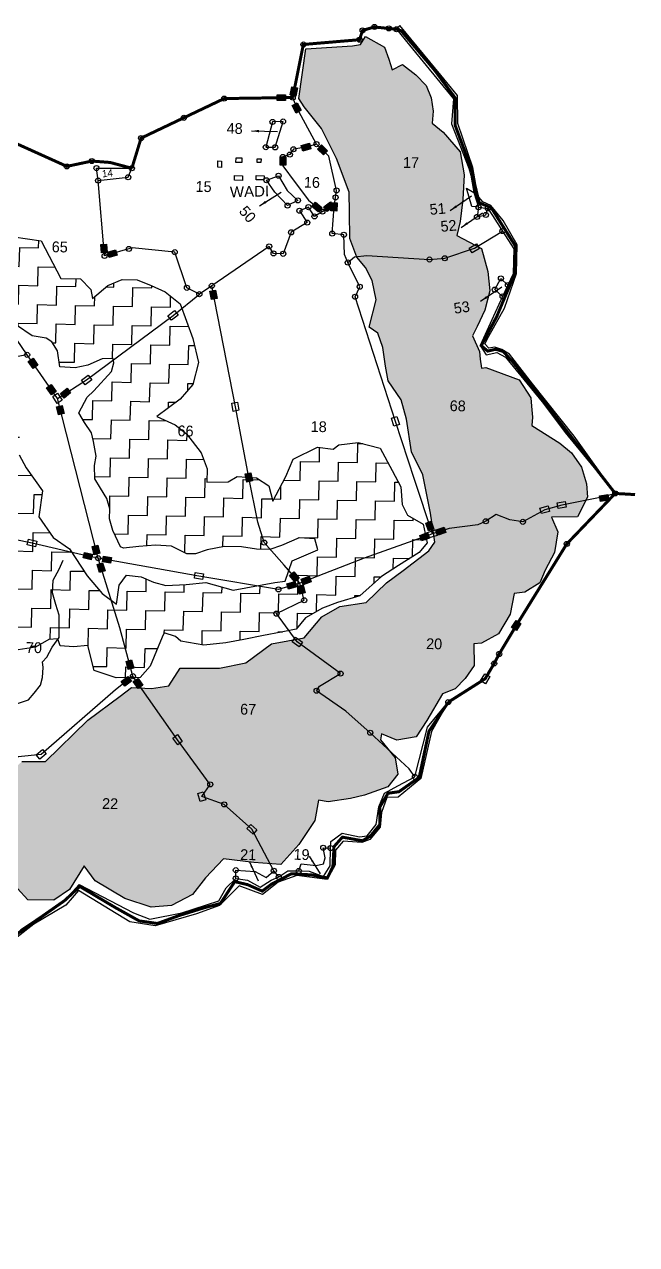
# Model space of a CAD drawing. Header units: metres. Extents: x 301755 to 304732, y 1947961 to 1950665.
# Drawn here: x 303717 to 304732, y 1948147 to 1950171 of the extents above; entities that cross this region are included whole.
import ezdxf

# ---------------------------------------------------------------- set-up
doc = ezdxf.new("R2010")
doc.units = ezdxf.units.M
doc.header["$MEASUREMENT"] = 0
doc.linetypes.add('DASHDOT', pattern=[1, 0.5, -0.25, 0, -0.25])
doc.linetypes.add('DIVIDE', pattern=[1.25, 0.5, -0.25, 0, -0.25, 0, -0.25])
for name, color, linetype in [('LINE_WATER', 4, 'Continuous'), ('OTHERS', 1, 'Continuous'), ('POLY_HATCH', 12, 'Continuous'), ('POLY_PARCEL', 6, 'Continuous'), ('POLY_WATER', 4, 'Continuous'), ('SYM_ARROW', 1, 'Continuous'), ('SYM_STONE', 1, 'Continuous'), ('TEXT_MAPIN', 7, 'Continuous'), ('TEXT_PARCEL', 7, 'Continuous'), ('V_BOUND_LINE', 7, 'Continuous'), ('V_BOUND_STREAM_LINE', 7, 'DASHDOT'), ('V_DIVIDE_LINE', 7, 'DIVIDE')]:
    doc.layers.add(name, color=color, linetype=linetype)
doc.styles.get("Standard").update_dxf_attribs({"font": 'arial.ttf'})
doc.styles.add('TEXT_MAP', font='')
doc.styles.get('TEXT_MAP').set_extended_font_data('Kruti Dev 050')
doc.dimstyles.get("Standard").update_dxf_attribs({"dimtxt": 0.18, "dimasz": 0.18, "dimexe": 0.18, "dimexo": 0.0625, "dimgap": 0.09, "dimtad": 0, "dimtih": 1, "dimtoh": 1, "dimdec": 4, "dimzin": 0, "dimdsep": 46, "dimtxsty": 'Standard', "dimcen": 0.09, "dimadec": 0, "dimazin": 0, "dimtfac": 1, "dimtdec": 4, "dimtofl": 0, "dimtmove": 0, "dimatfit": 3, "dimfxl": 1, "dimtolj": 1, "dimtzin": 0, "dimarcsym": 0})
pattern_1 = [(358.9197, (301528.122, 1947701.447), (32.06744, 30.88043), [31.47953, -31.47953]), (88.9197, (301559.596, 1947700.854), (-30.88043, 32.06744), [31.47953, -31.47953])]

# ---------------------------------------------------------------- blocks, each defined once
blk = doc.blocks.new('STONE')
blk.add_circle((0, 0), 0.851)
blk = doc.blocks.new('STONESQUAREFILLED')
blk.add_hatch(color=256).paths.add_polyline_path([(0.7, -0.48), (0.7, 0.48), (-0.7, 0.48), (-0.7, -0.48)])
blk.add_lwpolyline([(-0.7, 0.48), (0.7, 0.48), (0.7, -0.48), (-0.7, -0.48)], close=True)
blk = doc.blocks.new('STONESQUARE')
blk.add_lwpolyline([(-0.7, 0.48), (0.7, 0.48), (0.7, -0.48), (-0.7, -0.48)], close=True)
blk = doc.blocks.new('TEXTARROW')
blk.add_leader([(0.04, -0.01), (8.68, -0.01)], dimstyle='Standard', override={"dimtxt": 2.5, "dimasz": 2.5, "dimexe": 1.25, "dimexo": 0.625, "dimgap": 0.625, "dimtad": 1, "dimtih": 0, "dimtoh": 0, "dimzin": 8, "dimcen": 2.5, "dimtofl": 1})

msp = doc.modelspace()

# ---------------------------------------------------------------- hatches: boundary and pattern name
at = {"layer": 'POLY_HATCH'}
h = msp.add_hatch(dxfattribs=at)
h.set_pattern_fill('ZIGZAG', color=256, scale=9.914814, angle=-1.0803, style=0)
h.set_pattern_definition(pattern_1)
h.paths.add_polyline_path([(304046.9, 1948787.2), (304097.3, 1948781.3), (304141.6, 1948778), (304171.9, 1948810.7), (304198.5, 1948850.8), (304204.1, 1948884.3), (304220.1, 1948881.6), (304257.2, 1948887), (304280.7, 1948892.7), (304319.2, 1948906.8), (304335.7, 1948927.4), (304331.2, 1948954.6), (304307.1, 1948984.7), (304308.6, 1948994.5), (304334.3, 1948984.1), (304366.4, 1948989.7), (304384.2, 1949016.5), (304410, 1949060.9), (304431.1, 1949069.1), (304447.4, 1949086.1), (304462.6, 1949108), (304462.1, 1949143.7), (304474.4, 1949144.7), (304503.1, 1949160.2), (304522.2, 1949193.1), (304529, 1949227.5), (304546.3, 1949229.6), (304571.3, 1949245.2), (304580.3, 1949265.9), (304595.6, 1949295.2), (304601.2, 1949329.6), (304590.9, 1949353.8), (304634, 1949354.2), (304650.7, 1949387.2), (304648.6, 1949409.4), (304640.5, 1949436.7), (304623.7, 1949460.4), (304604.3, 1949476.8), (304558, 1949506), (304559.5, 1949519.5), (304557.3, 1949538), (304556.4, 1949551.6), (304537.2, 1949581.5), (304482.1, 1949602.3), (304474.7, 1949601.2), (304472.5, 1949616), (304471.5, 1949628.4), (304459.7, 1949654.5), (304467.4, 1949670.3), (304480.2, 1949697.2), (304488.2, 1949729.1), (304485.1, 1949761.2), (304474.7, 1949799.6), (304434, 1949820.8), (304439.3, 1949844.2), (304443.7, 1949881), (304445.7, 1949921.7), (304439, 1949960), (304411.3, 1949992.5), (304393.1, 1950007.5), (304394.3, 1950027.4), (304390.9, 1950049.6), (304382.8, 1950069.7), (304365.6, 1950087.6), (304343.7, 1950104.9), (304326.7, 1950096), (304320.9, 1950113.7), (304313.6, 1950133.7), (304282.5, 1950151.2), (304273.8, 1950137.6), (304260.8, 1950135.5), (304183.3, 1950130.8), (304171.8, 1950048.4), (304180.3, 1950034.6), (304209.2, 1949998.3), (304234.1, 1949948.5), (304255.3, 1949892.7), (304255.9, 1949859.4), (304256.3, 1949816.3), (304268.1, 1949785.3), (304282.5, 1949767.7), (304293.2, 1949746.6), (304300, 1949714.4), (304288.1, 1949669.1), (304302.7, 1949658.9), (304310.8, 1949635.4), (304315.2, 1949604.5), (304319.7, 1949579.8), (304341.3, 1949548.5), (304350.5, 1949516.3), (304358.4, 1949462.4), (304377.4, 1949423.8), (304389.8, 1949360.7), (304397.5, 1949312.5), (304387.4, 1949297.9), (304344.8, 1949265.5), (304317.3, 1949245.1), (304283.4, 1949212.4), (304239.6, 1949205.5), (304209.7, 1949188.8), (304180.7, 1949153.6), (304126.3, 1949143.5), (304083.8, 1949112.3), (304040.4, 1949103.2), (303975.1, 1949103.2), (303956.1, 1949074), (303927.6, 1949069.6), (303894.4, 1949071.5), (303875.6, 1949057.1), (303821.8, 1949017.4), (303751.5, 1948948.5), (303712.5, 1948948.6), (303649.8, 1948889.4), (303570.6, 1948809.6), (303483, 1948741), (303417, 1948709), (303352.7, 1948697.9), (303301.7, 1948674.2), (303226.8, 1948622.6), (303165.6, 1948583.1), (303133.1, 1948556.6), (303129, 1948535.8), (303115.9, 1948497.8), (303090.9, 1948477.3), (303048.9, 1948476.9), (303009.4, 1948472.7), (302968, 1948477.2), (302902.8, 1948484.6), (302864.4, 1948475.5), (302827.4, 1948472.5), (302770.7, 1948477.3), (302757.8, 1948444.2), (302728.7, 1948406.6), (302712.9, 1948416.7), (302701.9, 1948489.6), (302662.4, 1948553.2), (302620.5, 1948615.6), (302579.5, 1948664.5), (302535.2, 1948736.8), (302479.2, 1948776), (302461.4, 1948813.3), (302453.9, 1948873.8), (302449.5, 1948925.5), (302443.7, 1948942.8), (302442.6, 1948951.5), (302440.4, 1948966.3), (302438.3, 1948986), (302433.8, 1949004.6), (302425.3, 1949012.2), (302411, 1949042), (302410.2, 1949064.2), (302419.4, 1949091.1), (302435.7, 1949109.3), (302437.6, 1949142.5), (302441.7, 1949164.6), (302453.2, 1949187.8), (302461.3, 1949222.2), (302498.6, 1949240), (302500.2, 1949258.4), (302497.5, 1949298.5), (302489.3, 1949319.6), (302487.4, 1949350.4), (302489.3, 1949387.4), (302475.1, 1949418.4), (302473.1, 1949443.1), (302472.3, 1949466.6), (302472.8, 1949490), (302478.2, 1949514.5), (302482.3, 1949536.6), (302479.2, 1949569.9), (302473.3, 1949583.6), (302462.8, 1949614.6), (302468.2, 1949639.1), (302480.5, 1949656.7), (302455.6, 1949712.6), (302420.3, 1949735.5), (302415.3, 1949728.2), (302367, 1949720.5), (302331.1, 1949712.5), (302312.9, 1949730.1), (302290.1, 1949762.6), (302265.9, 1949785.2), (302243.3, 1949827.5), (302223.8, 1949842.7), (302199.7, 1949871.5), (302179.2, 1949892.8), (302164.7, 1949912.8), (302150.3, 1949932.8), (302139.5, 1949949), (302127.5, 1949965.2), (302124.2, 1949987.5), (302132.1, 1950010.7), (302154.8, 1950039.9), (302090.9, 1950053.4), (302019.2, 1950038.7), (302008.8, 1950014.3), (302018, 1949974.2), (302005.3, 1949953.5), (302009.7, 1949925), (302015.4, 1949902.7), (302021, 1949873.1), (302038.5, 1949818.5), (302043.1, 1949803.7), (302049, 1949785.1), (302052.4, 1949769), (302045.8, 1949749.4), (302027.9, 1949715.2), (302027.5, 1949691.8), (302040.7, 1949675.6), (302065.4, 1949676.3), (302079.4, 1949699.5), (302092.2, 1949723.9), (302093.1, 1949704.1), (302098.8, 1949683.1), (302115.9, 1949675.4), (302134.2, 1949665.2), (302136.5, 1949654), (302137.2, 1949623.2), (302146.5, 1949597.2), (302157.3, 1949579.7), (302197.7, 1949566), (302163.1, 1949561.7), (302112, 1949531.9), (302094.1, 1949495.2), (302093.4, 1949459.5), (302105, 1949419.9), (302120.6, 1949396.2), (302156.1, 1949385.6), (302184.4, 1949383.9), (302204.4, 1949394.6), (302214.1, 1949388.2), (302212.4, 1949363.6), (302218.2, 1949345), (302226.6, 1949330.1), (302226, 1949296.8), (302239.2, 1949279.3), (302214.2, 1949262.6), (302197.8, 1949240.7), (302192.2, 1949208.8), (302212.5, 1949171.4), (302197.4, 1949154.5), (302175.8, 1949119.1), (302166.4, 1949078.6), (302189.2, 1949047.4), (302240.4, 1949011.5), (302209.4, 1949002.2), (302189.1, 1948973), (302179.8, 1948937.5), (302195.1, 1948899), (302242.6, 1948859.4), (302218.7, 1948835.2), (302213.1, 1948800.8), (302239.3, 1948753.5), (302282.1, 1948735.4), (302267, 1948716), (302259.9, 1948666.8), (302275.1, 1948624.6), (302306.8, 1948604.3), (302352.3, 1948596.1), (302404.2, 1948605), (302386.9, 1948582.4), (302370.6, 1948569.1), (302358, 1948553.4), (302338.9, 1948524.1), (302327.5, 1948504.6), (302336.7, 1948472.4), (302340, 1948449), (302359.5, 1948437.5), (302418, 1948400.7), (302391.5, 1948369.1), (302381, 1948336.1), (302379.3, 1948310.2), (302405.4, 1948259.2), (302417.5, 1948243), (302446.7, 1948223.9), (302476, 1948208.6), (302515.2, 1948194.3), (302547.3, 1948197.4), (302568.3, 1948200.7), (302579, 1948178.3), (302610.7, 1948158), (302657.3, 1948147.3), (302696, 1948172.4), (302712.4, 1948191.8), (302745, 1948248), (302751.7, 1948213.4), (302765, 1948197.1), (302785.8, 1948188.1), (302821.5, 1948189.9), (302855.1, 1948202.8), (302887.7, 1948233), (302898.1, 1948262.4), (302906.1, 1948295.5), (302913.4, 1948285.5), (302937.9, 1948281.3), (302982.3, 1948280.5), (303012.2, 1948294.7), (303044.9, 1948331.1), (303062, 1948323.3), (303110.3, 1948331.1), (303158, 1948378.2), (303168.3, 1948402.7), (303176.1, 1948421), (303193.7, 1948442.8), (303201.6, 1948468.6), (303202.2, 1948499.4), (303209.6, 1948499.2), (303230.7, 1948503.7), (303264.2, 1948519.1), (303291.9, 1948545.7), (303308.5, 1948576.2), (303340.3, 1948565.7), (303375, 1948572.5), (303396.4, 1948598), (303409.7, 1948634.9), (303432.9, 1948624.6), (303461.3, 1948626.6), (303483.7, 1948634.8), (303521, 1948650.1), (303555.4, 1948647), (303602.4, 1948652.2), (303631.1, 1948671.4), (303648.9, 1948692.3), (303680.8, 1948683.1), (303705.2, 1948738.1), (303722.1, 1948719.3), (303765.3, 1948718.5), (303791.5, 1948736.4), (303815.7, 1948775.4), (303834.1, 1948750.5), (303882.9, 1948721.3), (303927, 1948706.9), (303960.3, 1948709.9), (303995.2, 1948727.8), (304016.7, 1948755.7)])
h.paths.add_polyline_path([(302253.5, 1949553.3, -1), (302270.8, 1949553, -1)], flags=16)
h.paths.add_polyline_path([(302165.8, 1949534.3, -1), (302183, 1949534, -1)], flags=16)
h = msp.add_hatch(dxfattribs=at)
h.set_pattern_fill('ZIGZAG', color=256, scale=9.914814, angle=-1.0803, style=0)
h.set_pattern_definition(pattern_1)
h.paths.add_polyline_path([(304050.9, 1949145.5), (304080.4, 1949150.8), (304112.9, 1949157.5), (304142.4, 1949162.9), (304167.4, 1949168.3), (304182.5, 1949187.1), (304210.7, 1949202.7), (304235.9, 1949212.5), (304272.8, 1949223.5), (304308.7, 1949255.2), (304337, 1949273.7), (304371.2, 1949295.1), (304384.7, 1949311), (304377.9, 1949342), (304351.8, 1949357.2), (304343.3, 1949375), (304340.9, 1949404.4), (304326.7, 1949431.1), (304306.8, 1949468.2), (304270.3, 1949477.7), (304237.9, 1949473.9), (304228.9, 1949466.7), (304202.5, 1949470.1), (304162.5, 1949450.3), (304150.2, 1949421.2), (304128.8, 1949380.5), (304121.9, 1949405.6), (304101.6, 1949419.2), (304069.3, 1949421.2), (304054.5, 1949412.7), (304019.2, 1949411.9), (304019.6, 1949433.9), (304009.8, 1949460.5), (303985.4, 1949491.9), (303966.6, 1949506.9), (303936, 1949520.7), (303955.4, 1949535), (303974.8, 1949549.3), (303995.8, 1949573.9), (304005.3, 1949610.4), (303995.8, 1949650.3), (303974.8, 1949707.9), (303950.2, 1949727.5), (303926.9, 1949738.2), (303903.5, 1949747.5), (303878.6, 1949747.9), (303854.9, 1949738.1), (303829.5, 1949716.6), (303826.8, 1949731.3), (303809.5, 1949749.2), (303777.2, 1949749.8), (303744.6, 1949812.1), (303699.1, 1949818.9), (303679.9, 1949810.4), (303646.4, 1949830.2), (303605.1, 1949820.7), (303585.2, 1949777), (303563, 1949768.6), (303543.4, 1949744), (303528.2, 1949714.9), (303536.3, 1949681), (303582.7, 1949643.4), (303532.5, 1949634), (303512.6, 1949591.8), (303537.7, 1949520.9), (303545.9, 1949485.5), (303572.2, 1949479.1), (303596.9, 1949463.9), (303580.4, 1949446.6), (303546, 1949412), (303532, 1949371.2), (303539.7, 1949313.7), (303552.4, 1949285.6), (303587.2, 1949262.9), (303616.3, 1949244.7), (303621.7, 1949218.2), (303622.6, 1949187.3), (303639.5, 1949148.8), (303661.3, 1949136.7), (303692.1, 1949131.7), (303734.8, 1949138.2), (303757.1, 1949151), (303771.8, 1949152.2), (303776, 1949140.4), (303798, 1949138.5), (303821.6, 1949141), (303832.5, 1949099.7), (303869, 1949087.2), (303908.7, 1949088), (303925.3, 1949106.7), (303948.3, 1949162.1), (303967.3, 1949155.9), (303976, 1949148.4), (304014.1, 1949141.8)])
h.paths.add_polyline_path([(304017.4, 1949245.4), (303984.7, 1949242.4), (303950.9, 1949240.6), (303930.5, 1949245.8), (303910.2, 1949254.7), (303886.1, 1949257.5), (303873.7, 1949240.9), (303869.5, 1949209.6), (303845.7, 1949227), (303820.9, 1949256.4), (303791.6, 1949301.5), (303764.2, 1949320.1), (303740.7, 1949354.3), (303746.4, 1949397.6), (303719.3, 1949435.5), (303707.7, 1949457.4), (303708.5, 1949498.4), (303710, 1949517.6), (303691.4, 1949551.8), (303672, 1949613.6), (303675.3, 1949659.3), (303662.1, 1949663.2), (303662.6, 1949689.7), (303676, 1949694.3), (303689.2, 1949691.6), (303703.3, 1949672.1), (303729.5, 1949654.7), (303752.4, 1949650.7), (303761.9, 1949644.5), (303771.3, 1949629.8), (303775.6, 1949603.2), (303800.9, 1949601.5), (303821.5, 1949606), (303845.8, 1949616.4), (303863.9, 1949617.2), (303865, 1949610), (303861.1, 1949595.6), (303831.5, 1949563.6), (303820.5, 1949552.9), (303806.7, 1949526.7), (303816.1, 1949510.8), (303827.8, 1949493.7), (303831.2, 1949479.2), (303835.5, 1949455), (303832.8, 1949439.4), (303833.6, 1949417.7), (303843, 1949401.8), (303853.5, 1949384.7), (303858, 1949367.8), (303857.7, 1949350.9), (303863.4, 1949331.5), (303876.1, 1949304.7), (303880.9, 1949302.2), (303906.3, 1949305.4), (303934.1, 1949307.3), (303960.6, 1949305.6), (303985.7, 1949293), (304000.2, 1949292.8), (304019.6, 1949299.6), (304048.7, 1949305.1), (304076.4, 1949304.6), (304101.7, 1949300.5), (304123.4, 1949300.1), (304142.8, 1949306.9), (304172, 1949319.7), (304198.5, 1949318), (304203, 1949299.8), (304160.4, 1949281.3), (304148.9, 1949247.8), (304132, 1949245.7), (304063, 1949232.5)], flags=16)

# ---------------------------------------------------------------- linework, layer by layer
at = {"layer": 'LINE_WATER'}
msp.add_lwpolyline([(303705.1, 1949045), (303723.2, 1949051), (303732.8, 1949061.8), (303743.5, 1949075), (303746.5, 1949087.8), (303747.6, 1949104.3), (303746.5, 1949113.7), (303754, 1949121.9), (303762.6, 1949138.2), (303774.4, 1949154.4), (303774.4, 1949171.4), (303774, 1949191.4), (303768.5, 1949209), (303763.1, 1949228.6), (303764.2, 1949249.1), (303774, 1949267.4), (303781.1, 1949282.8)], dxfattribs=at)
at = {"layer": 'OTHERS'}
for points in [[(304037.3, 1949944.7), (304043.6, 1949944.6), (304043.4, 1949934.1), (304037.1, 1949934.2)], [(304067.6, 1949949.8), (304077.4, 1949949.6), (304077.3, 1949941.9), (304067.4, 1949942)], [(304102.7, 1949948.4), (304109, 1949948.3), (304108.9, 1949942), (304102.6, 1949942.1)], [(304064.9, 1949920.3), (304078.3, 1949920.1), (304078.1, 1949912.3), (304064.8, 1949912.6)], [(304100.8, 1949920.3), (304114, 1949920.1), (304113.9, 1949913.3), (304100.7, 1949913.6)]]:
    msp.add_lwpolyline(points, close=True, dxfattribs=at)
at = {"layer": 'POLY_HATCH'}
for points in [[(303712.5, 1948948.6), (303751.5, 1948948.5), (303821.8, 1949017.4), (303875.6, 1949057.1), (303894.4, 1949071.5), (303927.6, 1949069.6), (303956.1, 1949074), (303975.1, 1949103.2), (304040.4, 1949103.2), (304083.8, 1949112.3), (304126.3, 1949143.5), (304180.7, 1949153.6), (304209.7, 1949188.8), (304239.6, 1949205.5), (304283.4, 1949212.4), (304317.3, 1949245.1), (304344.8, 1949265.5), (304387.4, 1949297.9), (304397.5, 1949312.5), (304389.8, 1949360.7), (304377.4, 1949423.8), (304358.4, 1949462.4), (304350.5, 1949516.3), (304341.3, 1949548.5), (304319.7, 1949579.8), (304315.2, 1949604.5), (304310.8, 1949635.4), (304302.7, 1949658.9), (304288.1, 1949669.1), (304300, 1949714.4), (304293.2, 1949746.6), (304282.5, 1949767.7), (304268.1, 1949785.3), (304256.3, 1949816.3), (304255.9, 1949859.4), (304255.3, 1949892.7), (304234.1, 1949948.5), (304209.2, 1949998.3), (304180.3, 1950034.6), (304171.8, 1950048.4), (304183.3, 1950130.8), (304260.8, 1950135.5), (304273.8, 1950137.6), (304282.5, 1950151.2), (304313.6, 1950133.7), (304320.9, 1950113.7), (304326.7, 1950096), (304343.7, 1950104.9), (304365.6, 1950087.6), (304382.8, 1950069.7), (304390.9, 1950049.6), (304394.3, 1950027.4), (304393.1, 1950007.5), (304411.3, 1949992.5), (304439, 1949960), (304445.7, 1949921.7), (304443.7, 1949881), (304439.3, 1949844.2), (304434, 1949820.8), (304474.7, 1949799.6), (304485.1, 1949761.2), (304488.2, 1949729.1), (304480.2, 1949697.2), (304467.4, 1949670.3), (304459.7, 1949654.5), (304471.5, 1949628.4), (304472.5, 1949616), (304474.7, 1949601.2), (304482.1, 1949602.3), (304537.2, 1949581.5), (304556.4, 1949551.6), (304557.3, 1949538), (304559.5, 1949519.5), (304558, 1949506), (304604.3, 1949476.8), (304623.7, 1949460.4), (304640.5, 1949436.7), (304648.6, 1949409.4), (304650.7, 1949387.2), (304634, 1949354.2), (304590.9, 1949353.8), (304601.2, 1949329.6), (304595.6, 1949295.2), (304580.3, 1949265.9), (304571.3, 1949245.2), (304546.3, 1949229.6), (304529, 1949227.5), (304522.2, 1949193.1), (304503.1, 1949160.2), (304474.4, 1949144.7), (304462.1, 1949143.7), (304462.6, 1949108), (304447.4, 1949086.1), (304431.1, 1949069.1), (304410, 1949060.9), (304384.2, 1949016.5), (304366.4, 1948989.7), (304334.3, 1948984.1), (304308.6, 1948994.5), (304307.1, 1948984.7), (304331.2, 1948954.6), (304335.7, 1948927.4), (304319.2, 1948906.8), (304280.7, 1948892.7), (304257.2, 1948887), (304220.1, 1948881.6), (304204.1, 1948884.3), (304198.5, 1948850.8), (304171.9, 1948810.7), (304141.6, 1948778), (304097.3, 1948781.3), (304046.9, 1948787.2), (304016.7, 1948755.7), (303995.2, 1948727.8), (303960.3, 1948709.9), (303927, 1948706.9), (303882.9, 1948721.3), (303834.1, 1948750.5), (303815.7, 1948775.4), (303791.5, 1948736.4), (303765.3, 1948718.5), (303722.1, 1948719.3), (303705.2, 1948738.1)], [(303699.1, 1949818.9), (303744.6, 1949812.1), (303777.2, 1949749.8), (303809.5, 1949749.2), (303826.8, 1949731.3), (303829.5, 1949716.6), (303854.9, 1949738.1), (303878.6, 1949747.9), (303903.5, 1949747.5), (303926.9, 1949738.2), (303950.2, 1949727.5), (303974.8, 1949707.9), (303995.8, 1949650.3), (304005.3, 1949610.4), (303995.8, 1949573.9), (303974.8, 1949549.3), (303955.4, 1949535), (303936, 1949520.7), (303966.6, 1949506.9), (303985.4, 1949491.9), (304009.8, 1949460.5), (304019.6, 1949433.9), (304019.2, 1949411.9), (304054.5, 1949412.7), (304069.3, 1949421.2), (304101.6, 1949419.2), (304121.9, 1949405.6), (304128.8, 1949380.5), (304150.2, 1949421.2), (304162.5, 1949450.3), (304202.5, 1949470.1), (304228.9, 1949466.7), (304237.9, 1949473.9), (304270.3, 1949477.7), (304306.8, 1949468.2), (304326.7, 1949431.1), (304340.9, 1949404.4), (304343.3, 1949375), (304351.8, 1949357.2), (304377.9, 1949342), (304384.7, 1949311), (304371.2, 1949295.1), (304337, 1949273.7), (304308.7, 1949255.2), (304272.8, 1949223.5), (304235.9, 1949212.5), (304210.7, 1949202.7), (304182.5, 1949187.1), (304167.4, 1949168.3), (304142.4, 1949162.9), (304112.9, 1949157.5), (304080.4, 1949150.8), (304050.9, 1949145.5), (304014.1, 1949141.8), (303976, 1949148.4), (303967.3, 1949155.9), (303948.3, 1949162.1), (303945.3, 1949154.8), (303925.3, 1949106.7), (303908.7, 1949088), (303869, 1949087.2), (303832.5, 1949099.7), (303821.6, 1949141), (303798, 1949138.5), (303776, 1949140.4), (303771.8, 1949152.2), (303757.1, 1949151), (303734.8, 1949138.2), (303692.1, 1949131.7)], [(303707.7, 1949457.4), (303719.3, 1949435.5), (303746.4, 1949397.6), (303740.7, 1949354.3), (303764.2, 1949320.1), (303791.6, 1949301.5), (303820.9, 1949256.4), (303845.7, 1949227), (303869.5, 1949209.6), (303873.7, 1949240.9), (303886.1, 1949257.5), (303910.2, 1949254.7), (303930.5, 1949245.8), (303950.9, 1949240.6), (303984.7, 1949242.4), (304017.4, 1949245.4), (304063, 1949232.5), (304132, 1949245.7), (304148.9, 1949247.8), (304160.4, 1949281.3), (304203, 1949299.8), (304198.5, 1949318), (304172, 1949319.7), (304142.8, 1949306.9), (304123.4, 1949300.1), (304101.7, 1949300.5), (304076.4, 1949304.6), (304048.7, 1949305.1), (304019.6, 1949299.6), (304000.2, 1949292.8), (303985.7, 1949293), (303960.6, 1949305.6), (303934.1, 1949307.3), (303906.3, 1949305.4), (303880.9, 1949302.2), (303876.1, 1949304.7), (303863.4, 1949331.5), (303857.7, 1949350.9), (303858, 1949367.8), (303853.5, 1949384.7), (303843, 1949401.8), (303833.6, 1949417.7), (303832.8, 1949439.4), (303835.5, 1949455), (303831.2, 1949479.2), (303827.8, 1949493.7), (303816.1, 1949510.8), (303806.7, 1949526.7), (303820.5, 1949552.9), (303831.5, 1949563.6), (303861.1, 1949595.6), (303865, 1949610), (303863.9, 1949617.2), (303845.8, 1949616.4), (303821.5, 1949606), (303800.9, 1949601.5), (303775.6, 1949603.2), (303771.3, 1949629.8), (303761.9, 1949644.5), (303752.4, 1949650.7), (303729.5, 1949654.7), (303703.3, 1949672.1)]]:
    msp.add_lwpolyline(points, dxfattribs=at)
at = {"layer": 'POLY_PARCEL'}
for points in [[(304201, 1949972.6), (304168.3, 1950032.6), (304161.5, 1950049.8)], [(304201, 1949972.6), (304183.8, 1949967.6), (304162.7, 1949964.1), (304156.9, 1949955.3), (304145.4, 1949951.3), (304145.4, 1949936.5), (304165.6, 1949908.9), (304187.7, 1949879.9), (304210.7, 1949860.7)], [(304231.4, 1949876.3), (304234.3, 1949895.8), (304221.3, 1949952.8), (304201, 1949972.6)], [(303838.7, 1949912.1), (303836.1, 1949932.8), (303894.8, 1949932.6)], [(303838.7, 1949912.1), (303888.8, 1949917.7), (303894.8, 1949932.6)], [(304006.7, 1949723.7), (303986.2, 1949734.3), (303965.9, 1949793.4), (303895.4, 1949800.4), (303849.5, 1949787.1), (303838.7, 1949912.1)], [(304118.1, 1949912.6), (304138.1, 1949920.2), (304152.3, 1949895.5), (304170.2, 1949879.3), (304153, 1949870.6), (304131.9, 1949893.1), (304118.1, 1949912.6)], [(304469.9, 1949867.8), (304458.6, 1949868.9), (304449.9, 1949899.8), (304461.7, 1949892.3)], [(304210.7, 1949860.7), (304197.7, 1949852.8), (304187.5, 1949868.1), (304172.6, 1949862.1), (304185.7, 1949842.5), (304158.8, 1949826.3), (304145.9, 1949790.7), (304129.9, 1949791.3), (304122.5, 1949803), (304027.4, 1949737.6)], [(304210.7, 1949860.7), (304231.4, 1949876.3)], [(304252.8, 1949776.2), (304247.5, 1949789.8), (304246.4, 1949822.3), (304227.1, 1949824.3), (304230.2, 1949868.6), (304231.4, 1949876.3)], [(304469.9, 1949867.8), (304467.2, 1949851.9), (304482, 1949855.2), (304484.9, 1949866.1)], [(304252.8, 1949776.2), (304264.2, 1949785.4), (304284.3, 1949788), (304388.4, 1949781.2), (304413.7, 1949783.3), (304462.8, 1949799.8), (304509.3, 1949828.4)], [(303721.2, 1949623.1), (303669.6, 1949697.5), (303642.5, 1949741), (303599.2, 1949787.6)], [(304393.2, 1949326), (304363.6, 1949416.2), (304331.9, 1949512.7), (304264.9, 1949719.5), (304272.7, 1949736.1), (304252.8, 1949776.2)], [(304509.7, 1949720.1), (304496.8, 1949731.2), (304506.9, 1949749.9), (304518.5, 1949738.9)], [(303771.3, 1949550.9), (303819.8, 1949581.5), (303963.1, 1949688.5), (304006.7, 1949723.7)], [(304027.4, 1949737.6), (304006.7, 1949723.7)], [(304173.1, 1949244.6), (304147.4, 1949274), (304114.4, 1949311.6), (304103.8, 1949345.7), (304088.8, 1949419.9), (304066.4, 1949537), (304027.4, 1949737.6)], [(303721.2, 1949623.1), (303687.5, 1949617.3), (303691.3, 1949594.2), (303677.1, 1949594.7), (303683.3, 1949541.3), (303630.2, 1949546.9), (303569.9, 1949545.1), (303550.3, 1949542), (303523.1, 1949559.9), (303433.2, 1949520.6), (303367.4, 1949516.4)], [(303771.3, 1949550.9), (303721.2, 1949623.1)], [(303838.7, 1949285.8), (303771.3, 1949550.9)], [(304696.4, 1949393.2), (304677, 1949387.5), (304607.6, 1949373.8), (304579.6, 1949366.1), (304543.4, 1949346.1), (304521.4, 1949349.5), (304498.9, 1949358.1), (304481.9, 1949347), (304468.4, 1949341), (304421.3, 1949335), (304393.2, 1949326)], [(303838.7, 1949285.8), (303821.7, 1949289.3), (303729.2, 1949310.9), (303607, 1949335.8), (303474.7, 1949362.5)], [(304393.2, 1949326), (304279.8, 1949285.8), (304173.1, 1949244.6)], [(303896.6, 1949090.1), (303875, 1949170.5), (303838.7, 1949285.8)], [(304173.1, 1949244.6), (304137.8, 1949234), (304006.1, 1949256.1), (303838.7, 1949285.8)], [(304364.2, 1948923.1), (304354.7, 1948936.3), (304290.2, 1948996.3), (304249.6, 1949031.9), (304201.2, 1949065.9), (304206.1, 1949073.3), (304240.9, 1949094.3), (304169.2, 1949146.9), (304134.7, 1949193.8), (304180.5, 1949216), (304173.1, 1949244.6)], [(303896.6, 1949090.1), (303867.4, 1949067.5), (303744.5, 1948960.4), (303706.2, 1948956.1), (303666.3, 1948913.7)], [(304024.8, 1948910.5), (303970.5, 1948984.7), (303896.6, 1949090.1)], [(304130.2, 1948767.3), (304093.8, 1948836.1), (304048, 1948877.4), (304010.7, 1948890.3), (304024.8, 1948910.5)], [(304171.7, 1948767.1), (304175.4, 1948779.1), (304200.7, 1948775.9), (304212.7, 1948779.1), (304215.3, 1948788.6), (304212.2, 1948805.5), (304224.4, 1948804.9)], [(304067.2, 1948754.7), (304067.2, 1948768.3), (304099.4, 1948766.3), (304117.8, 1948756.4), (304130.2, 1948767.3)], [(304138.3, 1948757.1), (304130.2, 1948767.3)]]:
    msp.add_lwpolyline(points, dxfattribs=at)
msp.add_lwpolyline([(304128.1, 1950009.4), (304116.8, 1949967.6), (304132.5, 1949967.3), (304145.5, 1950010.1)], close=True, dxfattribs=at)
at = {"layer": 'POLY_WATER'}
for points in [[(304696.4, 1949393.2), (304628.3, 1949488), (304559.1, 1949574.9), (304521, 1949624.1), (304508.4, 1949632.1), (304496.6, 1949635.6), (304487, 1949634), (304480.3, 1949641.6), (304486.7, 1949654.2), (304512.8, 1949700.6), (304532.5, 1949758.2), (304533.8, 1949805.6), (304510.8, 1949845.9), (304490, 1949870.7), (304477, 1949876.8), (304470.1, 1949884.9), (304465, 1949905.4), (304460, 1949934), (304435.2, 1950006.6), (304434.8, 1950053.5), (304407.4, 1950087.1), (304339.1, 1950169.5), (304333.8, 1950163.1)], [(304333.8, 1950163.1), (304355.4, 1950136.9), (304428.3, 1950047.8), (304424.8, 1950006.1), (304453.7, 1949932.5), (304457.1, 1949921.3), (304461.7, 1949892.3), (304469.9, 1949867.8)], [(304469.9, 1949867.8), (304484.9, 1949866.1)], [(304484.9, 1949866.1), (304492.7, 1949854.4), (304509.3, 1949828.4)], [(304509.3, 1949828.4), (304528.1, 1949799.1), (304527.1, 1949757.4), (304518.5, 1949738.9)], [(304518.5, 1949738.9), (304509.7, 1949720.1)], [(304509.7, 1949720.1), (304497.1, 1949693.2), (304472.2, 1949638.4), (304482.5, 1949623.2), (304499.8, 1949627.2), (304514.3, 1949619.2), (304575, 1949545.3), (304613.6, 1949494.3), (304661.5, 1949435.9), (304696.4, 1949393.2)], [(304419.6, 1949047), (304392, 1948998.1), (304374.3, 1948920.6), (304336.5, 1948889.3), (304317.6, 1948888.9), (304308.8, 1948864), (304306.7, 1948839.6), (304289.6, 1948819.2), (304276, 1948814.3), (304245.3, 1948816.3), (304232.7, 1948801.7), (304231.8, 1948777.3), (304218.7, 1948753.1), (304168.4, 1948759.5), (304137.2, 1948748.7), (304111.4, 1948728.1), (304072.9, 1948742.4), (304040.3, 1948709.5), (304002.1, 1948695.8), (303933.5, 1948676.2), (303891.4, 1948682.7), (303806.3, 1948734.8), (303785.1, 1948710.4), (303732.4, 1948678.7), (303704.7, 1948657.3)], [(304364.2, 1948923.1), (304384.9, 1949005.4), (304419.6, 1949047)], [(304224.4, 1948804.9), (304224.7, 1948815.7), (304243.5, 1948829.5), (304272.5, 1948823.5), (304284.9, 1948825.3), (304300, 1948843.9), (304304.2, 1948873.3), (304313.8, 1948896.3), (304335.7, 1948908.2), (304364.2, 1948923.1)], [(304171.7, 1948767.1), (304188.7, 1948766.7), (304212.4, 1948758), (304223.5, 1948775.7), (304224.4, 1948804.9)], [(304138.3, 1948757.1), (304153.6, 1948767.5), (304171.7, 1948767.1)], [(303710.2, 1948669.4), (303784.8, 1948719.6), (303807.2, 1948744.3), (303897.3, 1948697.3), (303924.7, 1948687.2), (303977.4, 1948697.6), (304039.2, 1948717.3), (304051.4, 1948739.2), (304067.2, 1948754.7)], [(304067.2, 1948754.7), (304086.6, 1948752), (304107.4, 1948739.9), (304125.9, 1948751.8), (304138.3, 1948757.1)]]:
    msp.add_lwpolyline(points, dxfattribs=at)
at = {"layer": 'V_BOUND_LINE', "const_width": 4.96}
for points in [[(304333.8, 1950163.1), (304297, 1950166.9), (304277.4, 1950161.2), (304272.4, 1950145.8), (304179.2, 1950137.9), (304161.5, 1950049.8)], [(304161.5, 1950049.8), (304142.6, 1950049.6), (304048, 1950048.2), (303910.1, 1949982.6), (303894.8, 1949932.6)], [(303894.8, 1949932.6), (303858.6, 1949942.2), (303828.4, 1949944.5), (303787, 1949935.7), (303683.8, 1949982.3), (303672.3, 1949984.2)], [(304419.6, 1949047), (304480.7, 1949085.8), (304495.6, 1949111.1), (304504, 1949126.9), (304532.3, 1949174.2), (304616.1, 1949309.5), (304696.4, 1949393.2)]]:
    msp.add_lwpolyline(points, dxfattribs=at)
at = {"layer": 'V_BOUND_STREAM_LINE', "ltscale": 10, "const_width": 4.96}
for points in [[(304333.8, 1950163.1), (304341.5, 1950160.5), (304397.7, 1950094.2), (304431.1, 1950049.1), (304431.2, 1950003.2), (304459.4, 1949927), (304464.2, 1949895.4), (304471.1, 1949875.3), (304491.1, 1949866.7), (304531.2, 1949803), (304529.5, 1949757), (304499.8, 1949686.4), (304474.2, 1949638.3), (304485, 1949629.3), (304497.8, 1949632.3), (304510.5, 1949628.8), (304527.1, 1949610.7), (304604.7, 1949511.3), (304696.4, 1949393.2)], [(303701.3, 1948660.4), (303783.3, 1948717.9), (303808.5, 1948741.3), (303866.5, 1948706.8), (303906.9, 1948684.2), (303937, 1948679.9), (303973.6, 1948693.2), (304015.1, 1948706.1), (304041.6, 1948713), (304065.4, 1948749.3), (304086.8, 1948744.3), (304111, 1948733.6), (304126.5, 1948745.2), (304142.7, 1948753.6), (304159.4, 1948762.4), (304192.8, 1948760.5), (304219.1, 1948755.5), (304228.2, 1948774.3), (304230, 1948807.3), (304243.9, 1948823.1), (304277.3, 1948817.1), (304290.6, 1948825.1), (304306.3, 1948844.2), (304306, 1948873.1), (304319.6, 1948895.9), (304337.8, 1948898.5), (304371.3, 1948922.2), (304387.6, 1948999), (304419.6, 1949047)]]:
    msp.add_lwpolyline(points, dxfattribs=at)
at = {"layer": 'V_DIVIDE_LINE', "ltscale": 10, "const_width": 4.96}
msp.add_lwpolyline([(304696.4, 1949393.2), (304729.4, 1949391.3)], dxfattribs=at)

# ---------------------------------------------------------------- block references
at = {"layer": 'SYM_ARROW', "xscale": 4.957407059961825, "yscale": 4.957407059961825, "zscale": 4.957407059961825}
for p, rotation in [((304093.1, 1949994.5), 358.919699455523), ((304106.1, 1949870), 32.10789415937558), ((304422.7, 1949862.4), 34.43841247456362), ((304440.7, 1949834.3), 34.43841247456362), ((304472.9, 1949711.8), 34.43841247456362)]:
    msp.add_blockref('TEXTARROW', p, dxfattribs=dict(at, rotation=rotation))
at = {"layer": 'SYM_ARROW', "ltscale": 10, "xscale": 3.965925647969461, "yscale": 3.965925647969461, "zscale": 3.965925647969461}
for p, rotation in [((304189, 1948791.5), 302.2420222191575), ((304089.8, 1948782.1), 294.9331055454985)]:
    msp.add_blockref('TEXTARROW', p, dxfattribs=dict(at, rotation=rotation))
at = {"layer": 'SYM_STONE'}
for name, p, xscale, yscale, zscale, rotation in [('STONE', (304277.4, 1950161.2), 4.957407059961825, 4.957407059961825, 4.957407059961825, 358.919699455523), ('STONE', (304297, 1950166.9), 4.957407059961825, 4.957407059961825, 4.957407059961825, 358.919699455523), ('STONE', (304320.8, 1950164.5), 4.957407059961825, 4.957407059961825, 4.957407059961825, 358.919699455523), ('STONE', (304333.8, 1950163.1), 4.957407059961825, 4.957407059961825, 4.957407059961825, 358.919699455523), ('STONE', (304272.4, 1950145.8), 4.957407059961825, 4.957407059961825, 4.957407059961825, 358.919699455523), ('STONE', (304179.2, 1950137.9), 4.957407059961825, 4.957407059961825, 4.957407059961825, 358.919699455523), ('STONESQUAREFILLED', (304163.6, 1950060.1), 9.91481411992365, 9.91481411992365, 9.91481411992365, 78.68332023511283), ('STONE', (304048, 1950048.2), 4.957407059961825, 4.957407059961825, 4.957407059961825, 358.919699455523), ('STONESQUAREFILLED', (304142.6, 1950049.6), 9.91481411992365, 9.91481411992365, 9.91481411992365, 180.8541471790854), ('STONE', (304161.5, 1950049.8), 4.957407059961825, 4.957407059961825, 4.957407059961825, 358.919699455523), ('STONESQUAREFILLED', (304168.3, 1950032.6), 9.91481411992365, 9.91481411992365, 9.91481411992365, 298.5781518572973), ('STONE', (303980.8, 1950016.2), 4.957407059961825, 4.957407059961825, 4.957407059961825, 358.919699455523), ('STONE', (304128.1, 1950009.4), 4.957407059961825, 4.957407059961825, 4.957407059961825, 358.919699455523), ('STONE', (304145.5, 1950010.1), 4.957407059961825, 4.957407059961825, 4.957407059961825, 358.919699455523), ('STONE', (303910.1, 1949982.6), 4.957407059961825, 4.957407059961825, 4.957407059961825, 358.919699455523), ('STONE', (304116.8, 1949967.6), 4.957407059961825, 4.957407059961825, 4.957407059961825, 358.919699455523), ('STONE', (304132.5, 1949967.3), 4.957407059961825, 4.957407059961825, 4.957407059961825, 358.919699455523), ('STONE', (304162.7, 1949964.1), 4.957407059961825, 4.957407059961825, 4.957407059961825, 358.919699455523), ('STONESQUAREFILLED', (304183.8, 1949967.6), 9.91481411992365, 9.91481411992365, 9.91481411992365, 16.01197417046939), ('STONE', (304201, 1949972.6), 4.957407059961825, 4.957407059961825, 4.957407059961825, 358.919699455523), ('STONESQUAREFILLED', (304210.8, 1949963), 9.914814119923651, 9.914814119923651, 9.914814119923651, 315.8160622789218), ('STONE', (303828.4, 1949944.5), 4.957407059961825, 4.957407059961825, 4.957407059961825, 358.919699455523), ('STONESQUAREFILLED', (304145.4, 1949944.4), 9.91481411992365, 9.91481411992365, 9.91481411992365, 90.19355995207015), ('STONE', (304145.4, 1949951.3), 4.957407059961825, 4.957407059961825, 4.957407059961825, 358.919699455523), ('STONE', (304156.9, 1949955.3), 4.957407059961825, 4.957407059961825, 4.957407059961825, 358.919699455523), ('STONE', (303787, 1949935.7), 4.957407059961825, 4.957407059961825, 4.957407059961825, 358.919699455523), ('STONE', (303836.1, 1949932.8), 4.957407059961825, 4.957407059961825, 4.957407059961825, 358.919699455523), ('STONE', (303888.8, 1949917.7), 4.957407059961825, 4.957407059961825, 4.957407059961825, 358.919699455523), ('STONE', (303894.8, 1949932.6), 4.957407059961825, 4.957407059961825, 4.957407059961825, 358.919699455523), ('STONE', (304138.1, 1949920.2), 4.957407059961825, 4.957407059961825, 4.957407059961825, 358.919699455523), ('STONE', (303838.7, 1949912.1), 4.957407059961825, 4.957407059961825, 4.957407059961825, 358.919699455523), ('STONE', (304118.1, 1949912.6), 4.957407059961825, 4.957407059961825, 4.957407059961825, 358.919699455523), ('STONE', (304170.2, 1949879.3), 4.957407059961825, 4.957407059961825, 4.957407059961825, 358.919699455523), ('STONE', (304232.6, 1949884.3), 4.957407059961825, 4.957407059961825, 4.957407059961825, 358.919699455523), ('STONE', (304234.3, 1949895.8), 4.957407059961825, 4.957407059961825, 4.957407059961825, 358.919699455523), ('STONE', (304153, 1949870.6), 4.957407059961825, 4.957407059961825, 4.957407059961825, 358.919699455523), ('STONE', (304172.6, 1949862.1), 4.957407059961825, 4.957407059961825, 4.957407059961825, 358.919699455523), ('STONE', (304187.5, 1949868.1), 4.957407059961825, 4.957407059961825, 4.957407059961825, 358.919699455523), ('STONESQUAREFILLED', (304201.7, 1949868.3), 9.91481411992365, 9.91481411992365, 9.91481411992365, 140.1797097204575), ('STONE', (304210.7, 1949860.7), 4.957407059961825, 4.957407059961825, 4.957407059961825, 358.919699455523), ('STONESQUAREFILLED', (304221.5, 1949868.9), 9.91481411992365, 9.91481411992365, 9.91481411992365, 36.92874745815625), ('STONESQUAREFILLED', (304230.2, 1949868.6), 9.91481411992365, 9.91481411992365, 9.91481411992365, 265.9495501030127), ('STONE', (304469.9, 1949867.8), 4.957407059961825, 4.957407059961825, 4.957407059961825, 358.919699455523), ('STONE', (304484.9, 1949866.1), 4.957407059961825, 4.957407059961825, 4.957407059961825, 358.919699455523), ('STONE', (304185.7, 1949842.5), 4.957407059961825, 4.957407059961825, 4.957407059961825, 358.919699455523), ('STONE', (304197.7, 1949852.8), 4.957407059961825, 4.957407059961825, 4.957407059961825, 358.919699455523), ('STONE', (304467.2, 1949851.9), 4.957407059961825, 4.957407059961825, 4.957407059961825, 358.919699455523), ('STONE', (304482, 1949855.2), 4.957407059961825, 4.957407059961825, 4.957407059961825, 358.919699455523), ('STONE', (304158.8, 1949826.3), 4.957407059961825, 4.957407059961825, 4.957407059961825, 358.919699455523), ('STONE', (304227.1, 1949824.3), 4.957407059961825, 4.957407059961825, 4.957407059961825, 358.919699455523), ('STONE', (304246.4, 1949822.3), 4.957407059961825, 4.957407059961825, 4.957407059961825, 358.919699455523), ('STONE', (304509.3, 1949828.4), 4.957407059961825, 4.957407059961825, 4.957407059961825, 358.919699455523), ('STONESQUAREFILLED', (303848.4, 1949799.5), 9.91481411992365, 9.91481411992365, 9.91481411992365, 94.93256582519744), ('STONE', (303890, 1949798.8), 4.957407059961825, 4.957407059961825, 4.957407059961825, 358.919699455523), ('STONE', (304122.5, 1949803), 4.957407059961825, 4.957407059961825, 4.957407059961825, 358.919699455523), ('STONESQUARE', (304462.8, 1949799.8), 9.91481411992365, 9.91481411992365, 9.91481411992365, 31.60377508399638), ('STONE', (303849.5, 1949787.1), 4.957407059961825, 4.957407059961825, 4.957407059961825, 358.919699455523), ('STONESQUAREFILLED', (303862.3, 1949790.8), 9.914814119923651, 9.914814119923651, 9.914814119923651, 16.09881264418248), ('STONE', (303965.9, 1949793.4), 4.957407059961825, 4.957407059961825, 4.957407059961825, 358.919699455523), ('STONE', (304129.9, 1949791.3), 4.957407059961825, 4.957407059961825, 4.957407059961825, 358.919699455523), ('STONE', (304145.9, 1949790.7), 4.957407059961825, 4.957407059961825, 4.957407059961825, 358.919699455523), ('STONE', (304252.8, 1949776.2), 4.957407059961825, 4.957407059961825, 4.957407059961825, 358.919699455523), ('STONE', (304388.4, 1949781.2), 4.957407059961825, 4.957407059961825, 4.957407059961825, 358.919699455523), ('STONE', (304413.7, 1949783.3), 4.957407059961825, 4.957407059961825, 4.957407059961825, 358.919699455523), ('STONE', (304027.4, 1949737.6), 4.957407059961825, 4.957407059961825, 4.957407059961825, 358.919699455523), ('STONE', (304272.7, 1949736.1), 4.957407059961825, 4.957407059961825, 4.957407059961825, 358.919699455523), ('STONE', (304506.9, 1949749.9), 4.957407059961825, 4.957407059961825, 4.957407059961825, 358.919699455523), ('STONE', (304518.5, 1949738.9), 4.957407059961825, 4.957407059961825, 4.957407059961825, 358.919699455523), ('STONE', (303986.2, 1949734.3), 4.957407059961825, 4.957407059961825, 4.957407059961825, 358.919699455523), ('STONE', (304006.7, 1949723.7), 4.957407059961825, 4.957407059961825, 4.957407059961825, 358.919699455523), ('STONESQUAREFILLED', (304030.3, 1949722.7), 9.91481411992365, 9.91481411992365, 9.91481411992365, 280.9997034254177), ('STONE', (304264.9, 1949719.5), 4.957407059961825, 4.957407059961825, 4.957407059961825, 358.919699455523), ('STONE', (304496.8, 1949731.2), 4.957407059961825, 4.957407059961825, 4.957407059961825, 358.919699455523), ('STONE', (304509.7, 1949720.1), 4.957407059961825, 4.957407059961825, 4.957407059961825, 358.919699455523), ('STONESQUARE', (303963.1, 1949688.5), 9.91481411992365, 9.91481411992365, 9.91481411992365, 38.90035014965799), ('STONE', (303721.2, 1949623.1), 4.957407059961825, 4.957407059961825, 4.957407059961825, 358.919699455523), ('STONESQUAREFILLED', (303730.9, 1949609.1), 9.91481411992365, 9.91481411992365, 9.91481411992365, 304.733253461283), ('STONESQUARE', (303819.8, 1949581.5), 9.91481411992365, 9.91481411992365, 9.91481411992365, 36.76065582804524), ('STONESQUAREFILLED', (303761.2, 1949565.4), 9.91481411992365, 9.91481411992365, 9.91481411992365, 124.7332534612827), ('STONESQUARE', (303771.3, 1949550.9), 9.91481411992365, 9.91481411992365, 9.91481411992365, 302.7831390103927), ('STONESQUAREFILLED', (303784.9, 1949559.5), 9.91481411992365, 9.91481411992365, 9.91481411992365, 39.34182466556759), ('STONESQUAREFILLED', (303776.2, 1949531.4), 9.91481411992365, 9.91481411992365, 9.91481411992365, 284.2690224502192), ('STONESQUARE', (304066.4, 1949537), 9.91481411992365, 9.91481411992365, 9.91481411992365, 100.9997034254176), ('STONESQUARE', (304331.9, 1949512.7), 9.91481411992365, 9.91481411992365, 9.91481411992365, 107.968022592343), ('STONESQUAREFILLED', (304088.8, 1949419.9), 9.91481411992365, 9.91481411992365, 9.91481411992365, 281.4563473167299), ('STONE', (304696.4, 1949393.2), 4.957407059961825, 4.957407059961825, 4.957407059961825, 358.919699455523), ('STONESQUARE', (304607.6, 1949373.8), 9.91481411992365, 9.91481411992365, 9.91481411992365, 9.50033053048987), ('STONESQUAREFILLED', (304678.2, 1949385.6), 9.914814119923651, 9.914814119923651, 9.914814119923651, 189.5003305304901), ('STONESQUARE', (304579.6, 1949366.1), 9.914814119923651, 9.914814119923651, 9.914814119923651, 15.29919976089648), ('STONESQUAREFILLED', (304388.9, 1949339), 9.914814119923651, 9.914814119923651, 9.914814119923651, 108.1183614831633), ('STONESQUAREFILLED', (304407.7, 1949330.6), 9.91481411992365, 9.91481411992365, 9.91481411992365, 17.74679727195118), ('STONE', (304481.9, 1949347), 4.957407059961825, 4.957407059961825, 4.957407059961825, 358.919699455523), ('STONE', (304543.4, 1949346.1), 4.957407059961825, 4.957407059961825, 4.957407059961825, 358.919699455523), ('STONESQUARE', (303729.2, 1949310.9), 9.914814119923648, 9.914814119923648, 9.914814119923648, 346.8492495019526), ('STONE', (304114.4, 1949311.6), 4.957407059961825, 4.957407059961825, 4.957407059961825, 358.919699455523), ('STONESQUAREFILLED', (304380.3, 1949321.4), 9.914814119923651, 9.914814119923651, 9.914814119923651, 199.5026306142988), ('STONESQUARE', (304393.2, 1949326), 9.91481411992365, 9.91481411992365, 9.91481411992365, 17.74679727195101), ('STONESQUAREFILLED', (303821.7, 1949289.3), 9.914814119923651, 9.914814119923651, 9.914814119923651, 166.8492495019529), ('STONESQUAREFILLED', (303835.2, 1949299.5), 9.91481411992365, 9.91481411992365, 9.91481411992365, 104.2690224502188), ('STONE', (303838.7, 1949285.8), 4.957407059961825, 4.957407059961825, 4.957407059961825, 358.919699455523), ('STONESQUAREFILLED', (303843.7, 1949269.9), 9.914814119923651, 9.914814119923651, 9.914814119923651, 287.490711386691), ('STONESQUAREFILLED', (303853.5, 1949283.2), 9.914814119923651, 9.914814119923651, 9.914814119923651, 349.9426772307627), ('STONESQUARE', (304006.1, 1949256.1), 9.91481411992365, 9.91481411992365, 9.91481411992365, 350.479981202145), ('STONESQUAREFILLED', (304164.2, 1949254.8), 9.91481411992365, 9.91481411992365, 9.91481411992365, 131.0993578240034), ('STONESQUAREFILLED', (304183.9, 1949248.8), 9.91481411992365, 9.91481411992365, 9.91481411992365, 21.11953246928393), ('STONE', (304137.8, 1949234), 4.957407059961825, 4.957407059961825, 4.957407059961825, 358.919699455523), ('STONESQUAREFILLED', (304159.9, 1949240.7), 9.914814119923648, 9.914814119923648, 9.914814119923648, 196.6823386135836), ('STONESQUAREFILLED', (304175.9, 1949233.8), 9.91481411992365, 9.91481411992365, 9.91481411992365, 284.5715642683385), ('STONE', (304180.5, 1949216), 4.957407059961825, 4.957407059961825, 4.957407059961825, 358.919699455523), ('STONESQUARE', (303970.5, 1948984.7), 9.91481411992365, 9.91481411992365, 9.91481411992365, 306.2307566033264), ('STONE', (304290.2, 1948996.3), 4.957407059961825, 4.957407059961825, 4.957407059961825, 358.919699455523), ('STONESQUARE', (303744.5, 1948960.4), 9.91481411992365, 9.91481411992365, 9.91481411992365, 41.08523745820961), ('STONE', (304024.8, 1948910.5), 4.957407059961825, 4.957407059961825, 4.957407059961825, 358.919699455523), ('STONE', (304364.2, 1948923.1), 4.957407059961825, 4.957407059961825, 4.957407059961825, 358.919699455523), ('STONESQUARE', (304010.7, 1948890.3), 9.91481411992365, 9.91481411992365, 9.91481411992365, 288.0027936706205), ('STONE', (304048, 1948877.4), 4.957407059961825, 4.957407059961825, 4.957407059961825, 358.919699455523), ('STONESQUARE', (304093.8, 1948836.1), 9.91481411992365, 9.91481411992365, 9.91481411992365, 137.993094771356), ('STONE', (304212.2, 1948805.5), 4.957407059961825, 4.957407059961825, 4.957407059961825, 358.919699455523), ('STONE', (304224.4, 1948804.9), 4.957407059961825, 4.957407059961825, 4.957407059961825, 358.919699455523), ('STONE', (304067.2, 1948768.3), 4.957407059961825, 4.957407059961825, 4.957407059961825, 358.919699455523), ('STONE', (304130.2, 1948767.3), 4.957407059961825, 4.957407059961825, 4.957407059961825, 358.919699455523), ('STONE', (304171.7, 1948767.1), 4.957407059961825, 4.957407059961825, 4.957407059961825, 358.919699455523), ('STONE', (304067.2, 1948754.7), 4.957407059961825, 4.957407059961825, 4.957407059961825, 358.919699455523), ('STONE', (304138.3, 1948757.1), 4.957407059961825, 4.957407059961825, 4.957407059961825, 358.919699455523)]:
    msp.add_blockref(name, p, dxfattribs=dict(at, xscale=xscale, yscale=yscale, zscale=zscale, rotation=rotation))
at = {"layer": 'SYM_STONE', "ltscale": 10}
for name, p, xscale, yscale, zscale, rotation in [('STONE', (304616.1, 1949309.5), 4.957407059961825, 4.957407059961825, 4.957407059961825, 358.919699455523), ('STONE', (304134.7, 1949193.8), 4.957407059961825, 4.957407059961825, 4.957407059961825, 358.919699455523), ('STONESQUAREFILLED', (304532.3, 1949174.2), 9.91481411992365, 9.91481411992365, 9.91481411992365, 58.2261442815869), ('STONESQUARE', (304169.2, 1949146.9), 9.91481411992365, 9.91481411992365, 9.91481411992365, 323.7407254622271), ('STONESQUAREFILLED', (303891.6, 1949109.1), 9.91481411992365, 9.91481411992365, 9.91481411992365, 285.0381971193955), ('STONE', (304495.6, 1949111.1), 4.957407059961825, 4.957407059961825, 4.957407059961825, 358.919699455523), ('STONE', (304504, 1949126.9), 4.957407059961825, 4.957407059961825, 4.957407059961825, 358.919699455523), ('STONE', (303896.6, 1949090.1), 4.957407059961825, 4.957407059961825, 4.957407059961825, 358.919699455523), ('STONE', (304240.9, 1949094.3), 4.957407059961825, 4.957407059961825, 4.957407059961825, 358.919699455523), ('STONESQUARE', (304480.7, 1949085.8), 9.91481411992365, 9.91481411992365, 9.91481411992365, 59.49663814123093), ('STONESQUAREFILLED', (303885.6, 1949081.6), 9.91481411992365, 9.91481411992365, 9.91481411992365, 37.63998198367283), ('STONESQUAREFILLED', (303905.1, 1949078.1), 9.914814119923653, 9.914814119923653, 9.914814119923653, 125.0098911956018), ('STONE', (304201.2, 1949065.9), 4.957407059961825, 4.957407059961825, 4.957407059961825, 358.919699455523), ('STONE', (304419.6, 1949047), 4.957407059961825, 4.957407059961825, 4.957407059961825, 358.919699455523)]:
    msp.add_blockref(name, p, dxfattribs=dict(at, xscale=xscale, yscale=yscale, zscale=zscale, rotation=rotation))

# ---------------------------------------------------------------- texts
at = {"layer": 'TEXT_MAPIN'}
msp.add_text('WADI', height=17.85, rotation=1.4627, dxfattribs=at).set_placement((304057.6, 1949884.3))
at = {"layer": 'TEXT_PARCEL', "style": 'TEXT_MAP'}
for s, height, rotation, p in [('48', 17.85, 358.9197, (304051.9, 1949989.9)), ('17', 17.85, 358.9197, (304344.3, 1949933.3)), ('14', 11.9, 5.1188, (303845.9, 1949917.4)), ('15', 17.85, 358.9197, (304000.3, 1949893.5)), ('16', 17.85, 358.9197, (304180, 1949900.5)), ('50', 17.85, 310.7598, (304071.3, 1949860.6)), ('51', 17.85, 4.9532, (304389.5, 1949855.2)), ('52', 17.85, 4.9532, (304407.5, 1949827.1)), ('65', 17.85, 358.9197, (303761.8, 1949793.4)), ('53', 17.85, 8.1489, (304430, 1949691.1)), ('68', 17.85, 358.9197, (304421.8, 1949529.8)), ('66', 17.85, 358.9197, (303970.4, 1949488.2)), ('18', 17.85, 358.9197, (304191.3, 1949495.3)), ('20', 17.85, 358.9197, (304382.7, 1949135.1)), ('70', 17.85, 358.9197, (303719, 1949128.8)), ('67', 17.85, 358.9197, (304074.2, 1949026.5)), ('22', 17.85, 358.9197, (303845.3, 1948870)), ('21', 17.85, 358.9197, (304074.3, 1948785.3)), ('19', 17.85, 358.9197, (304162.8, 1948785.6))]:
    msp.add_text(s, height=height, rotation=rotation, dxfattribs=at).set_placement(p)

doc.saveas('drawing.dxf')
